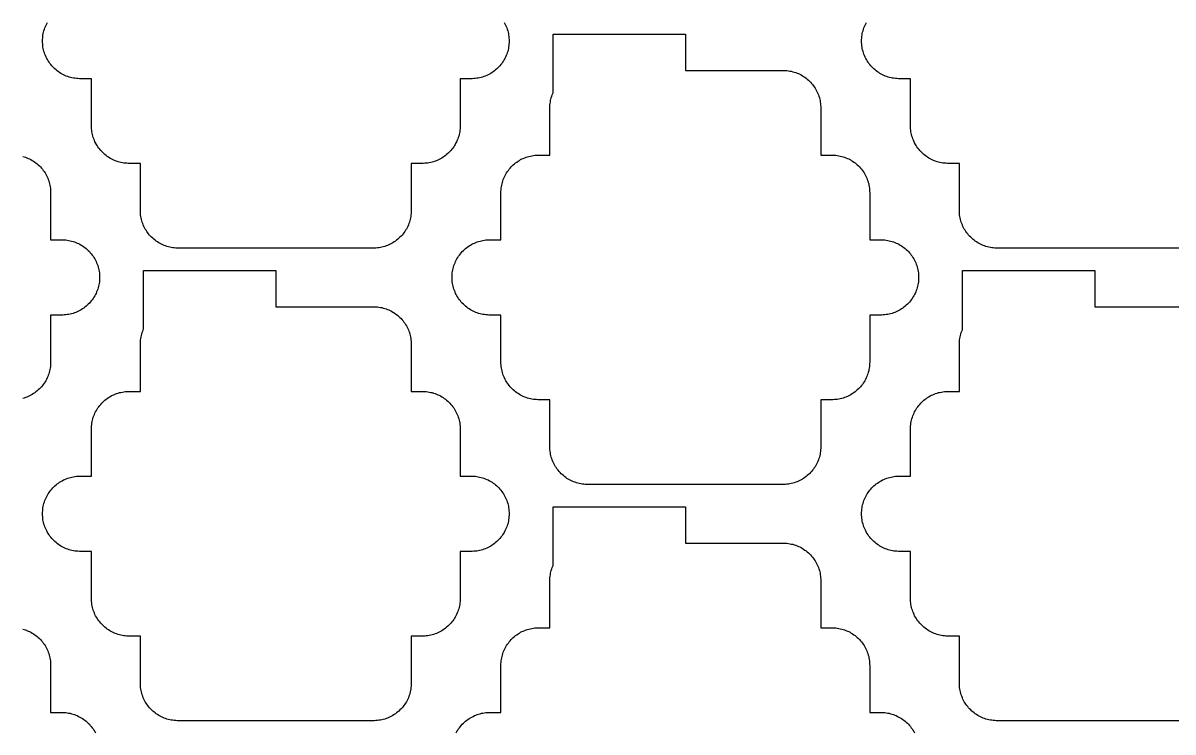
# Model space of a CAD drawing. Extents: x -49 to 54, y -38 to 38.
# Drawn here: x -38.73 to -23.45, y -10.76 to -1.33 of the extents above; entities that cross this region are included whole.
import ezdxf

# ---------------------------------------------------------------- set-up
doc = ezdxf.new("R2010")
doc.units = 0
doc.layers.add('CONDUCTIVE_LAYER_BACK_LAYER', color=2, linetype='CONTINUOUS')

msp = doc.modelspace()

# ---------------------------------------------------------------- linework, layer by layer
at = {"layer": 'CONDUCTIVE_LAYER_BACK_LAYER'}
for points in [[(-32.337, -1.324), (-32.328, -1.341), (-32.319, -1.359), (-32.311, -1.377), (-32.304, -1.396), (-32.297, -1.415), (-32.291, -1.434), (-32.286, -1.453), (-32.282, -1.472), (-32.278, -1.492), (-32.276, -1.511), (-32.274, -1.531), (-32.272, -1.551), (-32.272, -1.571), (-32.272, -1.591), (-32.274, -1.611), (-32.276, -1.63), (-32.278, -1.65), (-32.282, -1.67), (-32.286, -1.689), (-32.291, -1.708), (-32.297, -1.727), (-32.304, -1.746), (-32.311, -1.765), (-32.319, -1.783), (-32.328, -1.801), (-32.337, -1.818), (-32.348, -1.835), (-32.358, -1.852), (-32.37, -1.868), (-32.382, -1.884), (-32.395, -1.899), (-32.408, -1.914), (-32.422, -1.928), (-32.437, -1.942), (-32.452, -1.955), (-32.467, -1.967), (-32.483, -1.979), (-32.499, -1.99), (-32.516, -2.001), (-32.534, -2.01), (-32.551, -2.02), (-32.569, -2.028), (-32.588, -2.036), (-32.606, -2.043), (-32.625, -2.049), (-32.644, -2.054), (-32.664, -2.059), (-32.683, -2.063), (-32.703, -2.066), (-32.722, -2.068), (-32.742, -2.07), (-32.762, -2.071), (-32.922, -2.071), (-32.922, -2.697), (-32.922, -2.717), (-32.924, -2.736), (-32.926, -2.756), (-32.928, -2.776), (-32.932, -2.796), (-32.936, -2.815), (-32.941, -2.834), (-32.947, -2.853), (-32.954, -2.872), (-32.961, -2.89), (-32.969, -2.909), (-32.978, -2.926), (-32.987, -2.944), (-32.998, -2.961), (-33.008, -2.978), (-33.02, -2.994), (-33.032, -3.01), (-33.045, -3.025), (-33.058, -3.04), (-33.072, -3.054), (-33.087, -3.067), (-33.102, -3.08), (-33.117, -3.093), (-33.133, -3.105), (-33.149, -3.116), (-33.166, -3.126), (-33.184, -3.136), (-33.201, -3.145), (-33.219, -3.154), (-33.238, -3.162), (-33.256, -3.168), (-33.275, -3.175), (-33.294, -3.18), (-33.314, -3.185), (-33.333, -3.189), (-33.353, -3.192), (-33.372, -3.194), (-33.392, -3.196), (-33.412, -3.197), (-33.572, -3.197), (-33.572, -3.823), (-33.572, -3.842), (-33.574, -3.862), (-33.576, -3.882), (-33.578, -3.902), (-33.582, -3.921), (-33.586, -3.941), (-33.591, -3.96), (-33.597, -3.979), (-33.604, -3.998), (-33.611, -4.016), (-33.619, -4.034), (-33.628, -4.052), (-33.637, -4.07), (-33.648, -4.087), (-33.658, -4.103), (-33.67, -4.12), (-33.682, -4.135), (-33.695, -4.151), (-33.708, -4.165), (-33.722, -4.18), (-33.737, -4.193), (-33.752, -4.206), (-33.767, -4.219), (-33.783, -4.231), (-33.799, -4.242), (-33.816, -4.252), (-33.834, -4.262), (-33.851, -4.271), (-33.869, -4.28), (-33.888, -4.287), (-33.906, -4.294), (-33.925, -4.301), (-33.944, -4.306), (-33.964, -4.311), (-33.983, -4.315), (-34.003, -4.318), (-34.022, -4.32), (-34.042, -4.322), (-34.062, -4.322), (-36.682, -4.322), (-36.702, -4.322), (-36.722, -4.32), (-36.741, -4.318), (-36.761, -4.315), (-36.781, -4.311), (-36.8, -4.306), (-36.819, -4.301), (-36.838, -4.294), (-36.857, -4.287), (-36.875, -4.28), (-36.893, -4.271), (-36.911, -4.262), (-36.928, -4.252), (-36.945, -4.242), (-36.961, -4.231), (-36.977, -4.219), (-36.993, -4.206), (-37.008, -4.193), (-37.022, -4.18), (-37.036, -4.165), (-37.049, -4.151), (-37.062, -4.135), (-37.074, -4.12), (-37.086, -4.103), (-37.097, -4.087), (-37.107, -4.07), (-37.116, -4.052), (-37.125, -4.034), (-37.133, -4.016), (-37.14, -3.998), (-37.147, -3.979), (-37.153, -3.96), (-37.158, -3.941), (-37.162, -3.921), (-37.166, -3.902), (-37.169, -3.882), (-37.17, -3.862), (-37.172, -3.842), (-37.172, -3.823), (-37.172, -3.197), (-37.332, -3.197), (-37.352, -3.196), (-37.372, -3.194), (-37.391, -3.192), (-37.411, -3.189), (-37.431, -3.185), (-37.45, -3.18), (-37.469, -3.175), (-37.488, -3.168), (-37.507, -3.162), (-37.525, -3.154), (-37.543, -3.145), (-37.561, -3.136), (-37.578, -3.126), (-37.595, -3.116), (-37.611, -3.105), (-37.627, -3.093), (-37.643, -3.08), (-37.658, -3.067), (-37.672, -3.054), (-37.686, -3.04), (-37.699, -3.025), (-37.712, -3.01), (-37.724, -2.994), (-37.736, -2.978), (-37.747, -2.961), (-37.757, -2.944), (-37.766, -2.926), (-37.775, -2.909), (-37.783, -2.89), (-37.79, -2.872), (-37.797, -2.853), (-37.803, -2.834), (-37.808, -2.815), (-37.812, -2.796), (-37.816, -2.776), (-37.819, -2.756), (-37.82, -2.736), (-37.822, -2.717), (-37.822, -2.697), (-37.822, -2.071), (-37.982, -2.071), (-38.002, -2.07), (-38.022, -2.068), (-38.041, -2.066), (-38.061, -2.063), (-38.081, -2.059), (-38.1, -2.054), (-38.119, -2.049), (-38.138, -2.043), (-38.157, -2.036), (-38.175, -2.028), (-38.193, -2.02), (-38.211, -2.01), (-38.228, -2.001), (-38.245, -1.99), (-38.261, -1.979), (-38.277, -1.967), (-38.293, -1.955), (-38.308, -1.942), (-38.322, -1.928), (-38.336, -1.914), (-38.349, -1.899), (-38.362, -1.884), (-38.374, -1.868), (-38.386, -1.852), (-38.397, -1.835), (-38.407, -1.818), (-38.416, -1.801), (-38.425, -1.783), (-38.433, -1.765), (-38.44, -1.746), (-38.447, -1.727), (-38.453, -1.708), (-38.458, -1.689), (-38.462, -1.67), (-38.466, -1.65), (-38.469, -1.63), (-38.47, -1.611), (-38.472, -1.591), (-38.472, -1.571), (-38.472, -1.551), (-38.47, -1.531), (-38.469, -1.511), (-38.466, -1.492), (-38.462, -1.472), (-38.458, -1.453), (-38.453, -1.434), (-38.447, -1.415), (-38.44, -1.396), (-38.433, -1.377), (-38.425, -1.359), (-38.416, -1.341), (-38.407, -1.324)], [(-23.178, -4.322), (-25.798, -4.322), (-25.818, -4.322), (-25.838, -4.32), (-25.858, -4.318), (-25.877, -4.315), (-25.897, -4.311), (-25.916, -4.306), (-25.935, -4.301), (-25.954, -4.294), (-25.973, -4.287), (-25.991, -4.28), (-26.009, -4.271), (-26.027, -4.262), (-26.044, -4.252), (-26.061, -4.242), (-26.077, -4.231), (-26.093, -4.219), (-26.109, -4.206), (-26.124, -4.193), (-26.138, -4.18), (-26.152, -4.165), (-26.166, -4.151), (-26.178, -4.135), (-26.191, -4.12), (-26.202, -4.103), (-26.213, -4.087), (-26.223, -4.07), (-26.233, -4.052), (-26.241, -4.034), (-26.249, -4.016), (-26.257, -3.998), (-26.263, -3.979), (-26.269, -3.96), (-26.274, -3.941), (-26.279, -3.921), (-26.282, -3.902), (-26.285, -3.882), (-26.287, -3.862), (-26.288, -3.842), (-26.288, -3.823), (-26.288, -3.197), (-26.448, -3.197), (-26.468, -3.196), (-26.488, -3.194), (-26.508, -3.192), (-26.527, -3.189), (-26.547, -3.185), (-26.566, -3.18), (-26.585, -3.175), (-26.604, -3.168), (-26.623, -3.162), (-26.641, -3.154), (-26.659, -3.145), (-26.677, -3.136), (-26.694, -3.126), (-26.711, -3.116), (-26.727, -3.105), (-26.743, -3.093), (-26.759, -3.08), (-26.774, -3.067), (-26.788, -3.054), (-26.802, -3.04), (-26.816, -3.025), (-26.828, -3.01), (-26.841, -2.994), (-26.852, -2.978), (-26.863, -2.961), (-26.873, -2.944), (-26.883, -2.926), (-26.891, -2.909), (-26.899, -2.89), (-26.907, -2.872), (-26.913, -2.853), (-26.919, -2.834), (-26.924, -2.815), (-26.929, -2.796), (-26.932, -2.776), (-26.935, -2.756), (-26.937, -2.736), (-26.938, -2.717), (-26.938, -2.697), (-26.938, -2.071), (-27.098, -2.071), (-27.118, -2.07), (-27.138, -2.068), (-27.158, -2.066), (-27.177, -2.063), (-27.197, -2.059), (-27.216, -2.054), (-27.235, -2.049), (-27.254, -2.043), (-27.273, -2.036), (-27.291, -2.028), (-27.309, -2.02), (-27.327, -2.01), (-27.344, -2.001), (-27.361, -1.99), (-27.377, -1.979), (-27.393, -1.967), (-27.409, -1.955), (-27.424, -1.942), (-27.438, -1.928), (-27.452, -1.914), (-27.466, -1.899), (-27.478, -1.884), (-27.491, -1.868), (-27.502, -1.852), (-27.513, -1.835), (-27.523, -1.818), (-27.533, -1.801), (-27.541, -1.783), (-27.549, -1.765), (-27.557, -1.746), (-27.563, -1.727), (-27.569, -1.708), (-27.574, -1.689), (-27.579, -1.67), (-27.582, -1.65), (-27.585, -1.63), (-27.587, -1.611), (-27.588, -1.591), (-27.588, -1.571), (-27.588, -1.551), (-27.587, -1.531), (-27.585, -1.511), (-27.582, -1.492), (-27.579, -1.472), (-27.574, -1.453), (-27.569, -1.434), (-27.563, -1.415), (-27.557, -1.396), (-27.549, -1.377), (-27.541, -1.359), (-27.533, -1.341), (-27.523, -1.324)], [(-38.736, -3.104), (-38.717, -3.109), (-38.698, -3.115), (-38.68, -3.122), (-38.661, -3.13), (-38.643, -3.138), (-38.626, -3.147), (-38.608, -3.157), (-38.591, -3.168), (-38.575, -3.179), (-38.559, -3.191), (-38.543, -3.203), (-38.528, -3.216), (-38.514, -3.23), (-38.5, -3.244), (-38.487, -3.259), (-38.474, -3.274), (-38.462, -3.29), (-38.45, -3.306), (-38.439, -3.323), (-38.429, -3.34), (-38.42, -3.357), (-38.411, -3.375), (-38.403, -3.393), (-38.396, -3.412), (-38.389, -3.431), (-38.383, -3.45), (-38.378, -3.469), (-38.374, -3.488), (-38.37, -3.508), (-38.367, -3.527), (-38.366, -3.547), (-38.364, -3.567), (-38.364, -3.587), (-38.364, -4.213), (-38.204, -4.213), (-38.184, -4.214), (-38.164, -4.215), (-38.145, -4.218), (-38.125, -4.221), (-38.105, -4.225), (-38.086, -4.229), (-38.067, -4.235), (-38.048, -4.241), (-38.03, -4.248), (-38.011, -4.256), (-37.993, -4.264), (-37.976, -4.273), (-37.958, -4.283), (-37.941, -4.294), (-37.925, -4.305), (-37.909, -4.317), (-37.893, -4.329), (-37.878, -4.342), (-37.864, -4.356), (-37.85, -4.37), (-37.837, -4.385), (-37.824, -4.4), (-37.812, -4.416), (-37.8, -4.432), (-37.789, -4.449), (-37.779, -4.466), (-37.77, -4.483), (-37.761, -4.501), (-37.753, -4.519), (-37.746, -4.538), (-37.739, -4.556), (-37.733, -4.575), (-37.728, -4.595), (-37.724, -4.614), (-37.72, -4.634), (-37.717, -4.653), (-37.716, -4.673), (-37.714, -4.693), (-37.714, -4.713), (-37.714, -4.733), (-37.716, -4.753), (-37.717, -4.772), (-37.72, -4.792), (-37.724, -4.812), (-37.728, -4.831), (-37.733, -4.85), (-37.739, -4.869), (-37.746, -4.888), (-37.753, -4.906), (-37.761, -4.925), (-37.77, -4.942), (-37.779, -4.96), (-37.789, -4.977), (-37.8, -4.994), (-37.812, -5.01), (-37.824, -5.026), (-37.837, -5.041), (-37.85, -5.056), (-37.864, -5.07), (-37.878, -5.083), (-37.893, -5.097), (-37.909, -5.109), (-37.925, -5.121), (-37.941, -5.132), (-37.958, -5.142), (-37.976, -5.152), (-37.993, -5.161), (-38.011, -5.17), (-38.03, -5.178), (-38.048, -5.184), (-38.067, -5.191), (-38.086, -5.196), (-38.105, -5.201), (-38.125, -5.205), (-38.145, -5.208), (-38.164, -5.21), (-38.184, -5.212), (-38.204, -5.213), (-38.364, -5.213), (-38.364, -5.839), (-38.364, -5.858), (-38.366, -5.878), (-38.367, -5.898), (-38.37, -5.918), (-38.374, -5.937), (-38.378, -5.957), (-38.383, -5.976), (-38.389, -5.995), (-38.396, -6.014), (-38.403, -6.032), (-38.411, -6.05), (-38.42, -6.068), (-38.429, -6.086), (-38.439, -6.103), (-38.45, -6.119), (-38.462, -6.136), (-38.474, -6.151), (-38.487, -6.167), (-38.5, -6.181), (-38.514, -6.196), (-38.528, -6.209), (-38.543, -6.222), (-38.559, -6.235), (-38.575, -6.247), (-38.591, -6.258), (-38.608, -6.268), (-38.626, -6.278), (-38.643, -6.287), (-38.661, -6.296), (-38.68, -6.303), (-38.698, -6.31), (-38.717, -6.317), (-38.736, -6.322)], [(-23.178, -10.606), (-25.798, -10.606), (-25.818, -10.605), (-25.838, -10.604), (-25.858, -10.601), (-25.877, -10.598), (-25.897, -10.594), (-25.916, -10.59), (-25.935, -10.584), (-25.954, -10.578), (-25.973, -10.571), (-25.991, -10.563), (-26.009, -10.555), (-26.027, -10.546), (-26.044, -10.536), (-26.061, -10.525), (-26.077, -10.514), (-26.093, -10.502), (-26.109, -10.49), (-26.124, -10.477), (-26.138, -10.463), (-26.152, -10.449), (-26.166, -10.434), (-26.178, -10.419), (-26.191, -10.403), (-26.202, -10.387), (-26.213, -10.371), (-26.223, -10.353), (-26.233, -10.336), (-26.241, -10.318), (-26.249, -10.3), (-26.257, -10.281), (-26.263, -10.263), (-26.269, -10.244), (-26.274, -10.224), (-26.279, -10.205), (-26.282, -10.186), (-26.285, -10.166), (-26.287, -10.146), (-26.288, -10.126), (-26.288, -10.106), (-26.288, -9.48), (-26.448, -9.48), (-26.468, -9.48), (-26.488, -9.478), (-26.508, -9.476), (-26.527, -9.472), (-26.547, -9.469), (-26.566, -9.464), (-26.585, -9.458), (-26.604, -9.452), (-26.623, -9.445), (-26.641, -9.438), (-26.659, -9.429), (-26.677, -9.42), (-26.694, -9.41), (-26.711, -9.4), (-26.727, -9.388), (-26.743, -9.377), (-26.759, -9.364), (-26.774, -9.351), (-26.788, -9.338), (-26.802, -9.323), (-26.816, -9.309), (-26.828, -9.293), (-26.841, -9.278), (-26.852, -9.261), (-26.863, -9.245), (-26.873, -9.228), (-26.883, -9.21), (-26.891, -9.192), (-26.899, -9.174), (-26.907, -9.156), (-26.913, -9.137), (-26.919, -9.118), (-26.924, -9.099), (-26.929, -9.079), (-26.932, -9.06), (-26.935, -9.04), (-26.937, -9.02), (-26.938, -9), (-26.938, -8.98), (-26.938, -8.355), (-27.098, -8.355), (-27.118, -8.354), (-27.138, -8.352), (-27.158, -8.35), (-27.177, -8.347), (-27.197, -8.343), (-27.216, -8.338), (-27.235, -8.333), (-27.254, -8.326), (-27.273, -8.319), (-27.291, -8.312), (-27.309, -8.303), (-27.327, -8.294), (-27.344, -8.284), (-27.361, -8.274), (-27.377, -8.263), (-27.393, -8.251), (-27.409, -8.238), (-27.424, -8.225), (-27.438, -8.212), (-27.452, -8.197), (-27.466, -8.183), (-27.478, -8.168), (-27.491, -8.152), (-27.502, -8.136), (-27.513, -8.119), (-27.523, -8.102), (-27.533, -8.084), (-27.541, -8.066), (-27.549, -8.048), (-27.557, -8.03), (-27.563, -8.011), (-27.569, -7.992), (-27.574, -7.973), (-27.579, -7.953), (-27.582, -7.934), (-27.585, -7.914), (-27.587, -7.894), (-27.588, -7.875), (-27.588, -7.855), (-27.588, -7.835), (-27.587, -7.815), (-27.585, -7.795), (-27.582, -7.775), (-27.579, -7.756), (-27.574, -7.736), (-27.569, -7.717), (-27.563, -7.698), (-27.557, -7.679), (-27.549, -7.661), (-27.541, -7.643), (-27.533, -7.625), (-27.523, -7.608), (-27.513, -7.59), (-27.502, -7.574), (-27.491, -7.558), (-27.478, -7.542), (-27.466, -7.527), (-27.452, -7.512), (-27.438, -7.498), (-27.424, -7.484), (-27.409, -7.471), (-27.393, -7.458), (-27.377, -7.447), (-27.361, -7.435), (-27.344, -7.425), (-27.327, -7.415), (-27.309, -7.406), (-27.291, -7.398), (-27.273, -7.39), (-27.254, -7.383), (-27.235, -7.377), (-27.216, -7.371), (-27.197, -7.367), (-27.177, -7.363), (-27.158, -7.359), (-27.138, -7.357), (-27.118, -7.356), (-27.098, -7.355), (-26.938, -7.355), (-26.938, -6.729), (-26.938, -6.709), (-26.937, -6.689), (-26.935, -6.669), (-26.932, -6.65), (-26.929, -6.63), (-26.924, -6.611), (-26.919, -6.591), (-26.913, -6.572), (-26.907, -6.554), (-26.899, -6.535), (-26.891, -6.517), (-26.883, -6.499), (-26.873, -6.482), (-26.863, -6.465), (-26.852, -6.448), (-26.841, -6.432), (-26.828, -6.416), (-26.816, -6.401), (-26.802, -6.386), (-26.788, -6.372), (-26.774, -6.358), (-26.759, -6.345), (-26.743, -6.333), (-26.727, -6.321), (-26.711, -6.31), (-26.694, -6.299), (-26.677, -6.289), (-26.659, -6.28), (-26.641, -6.272), (-26.623, -6.264), (-26.604, -6.257), (-26.585, -6.251), (-26.566, -6.245), (-26.547, -6.241), (-26.527, -6.237), (-26.508, -6.234), (-26.488, -6.231), (-26.468, -6.23), (-26.448, -6.229), (-26.288, -6.229), (-26.288, -5.603), (-26.288, -5.583), (-26.287, -5.563), (-26.285, -5.543), (-26.282, -5.524), (-26.279, -5.504), (-26.274, -5.485), (-26.269, -5.466), (-26.263, -5.447), (-26.257, -5.428), (-26.249, -5.409), (-26.245, -5.4), (-26.245, -4.623), (-24.488, -4.623), (-24.488, -5.103), (-23.178, -5.103)], [(-32.974, -10.767), (-32.965, -10.749), (-32.955, -10.732), (-32.944, -10.716), (-32.932, -10.699), (-32.92, -10.684), (-32.908, -10.668), (-32.894, -10.654), (-32.88, -10.639), (-32.866, -10.626), (-32.851, -10.613), (-32.835, -10.6), (-32.819, -10.589), (-32.803, -10.577), (-32.786, -10.567), (-32.769, -10.557), (-32.751, -10.548), (-32.733, -10.539), (-32.715, -10.532), (-32.696, -10.525), (-32.677, -10.519), (-32.658, -10.513), (-32.639, -10.508), (-32.619, -10.504), (-32.6, -10.501), (-32.58, -10.499), (-32.56, -10.497), (-32.54, -10.497), (-32.38, -10.497), (-32.38, -9.871), (-32.38, -9.851), (-32.379, -9.831), (-32.377, -9.811), (-32.374, -9.791), (-32.37, -9.772), (-32.366, -9.752), (-32.361, -9.733), (-32.355, -9.714), (-32.349, -9.696), (-32.341, -9.677), (-32.333, -9.659), (-32.324, -9.641), (-32.315, -9.624), (-32.305, -9.606), (-32.294, -9.59), (-32.282, -9.574), (-32.27, -9.558), (-32.258, -9.543), (-32.244, -9.528), (-32.23, -9.514), (-32.216, -9.5), (-32.201, -9.487), (-32.185, -9.474), (-32.169, -9.463), (-32.153, -9.452), (-32.136, -9.441), (-32.119, -9.431), (-32.101, -9.422), (-32.083, -9.414), (-32.065, -9.406), (-32.046, -9.399), (-32.027, -9.393), (-32.008, -9.387), (-31.989, -9.383), (-31.969, -9.379), (-31.95, -9.376), (-31.93, -9.373), (-31.91, -9.372), (-31.89, -9.371), (-31.73, -9.371), (-31.73, -8.745), (-31.73, -8.725), (-31.729, -8.705), (-31.727, -8.685), (-31.724, -8.666), (-31.72, -8.646), (-31.716, -8.627), (-31.711, -8.607), (-31.705, -8.588), (-31.699, -8.57), (-31.691, -8.551), (-31.687, -8.542), (-31.687, -7.765), (-29.93, -7.765), (-29.93, -8.245), (-28.62, -8.245), (-28.6, -8.246), (-28.581, -8.247), (-28.561, -8.25), (-28.541, -8.253), (-28.522, -8.257), (-28.502, -8.261), (-28.483, -8.267), (-28.464, -8.273), (-28.446, -8.28), (-28.427, -8.288), (-28.409, -8.296), (-28.392, -8.305), (-28.375, -8.315), (-28.358, -8.326), (-28.341, -8.337), (-28.325, -8.349), (-28.31, -8.361), (-28.295, -8.374), (-28.28, -8.388), (-28.266, -8.402), (-28.253, -8.417), (-28.24, -8.432), (-28.228, -8.448), (-28.217, -8.464), (-28.206, -8.481), (-28.196, -8.498), (-28.186, -8.515), (-28.177, -8.533), (-28.169, -8.551), (-28.162, -8.57), (-28.155, -8.588), (-28.149, -8.607), (-28.144, -8.627), (-28.14, -8.646), (-28.137, -8.666), (-28.134, -8.685), (-28.132, -8.705), (-28.131, -8.725), (-28.13, -8.745), (-28.13, -9.371), (-27.97, -9.371), (-27.95, -9.372), (-27.931, -9.373), (-27.911, -9.376), (-27.891, -9.379), (-27.872, -9.383), (-27.852, -9.387), (-27.833, -9.393), (-27.814, -9.399), (-27.796, -9.406), (-27.777, -9.414), (-27.759, -9.422), (-27.742, -9.431), (-27.725, -9.441), (-27.708, -9.452), (-27.691, -9.463), (-27.675, -9.474), (-27.66, -9.487), (-27.645, -9.5), (-27.63, -9.514), (-27.616, -9.528), (-27.603, -9.543), (-27.59, -9.558), (-27.578, -9.574), (-27.567, -9.59), (-27.556, -9.606), (-27.546, -9.624), (-27.536, -9.641), (-27.527, -9.659), (-27.519, -9.677), (-27.512, -9.696), (-27.505, -9.714), (-27.499, -9.733), (-27.494, -9.752), (-27.49, -9.772), (-27.487, -9.791), (-27.484, -9.811), (-27.482, -9.831), (-27.481, -9.851), (-27.48, -9.871), (-27.48, -10.497), (-27.32, -10.497), (-27.3, -10.497), (-27.281, -10.499), (-27.261, -10.501), (-27.241, -10.504), (-27.222, -10.508), (-27.202, -10.513), (-27.183, -10.519), (-27.164, -10.525), (-27.146, -10.532), (-27.127, -10.539), (-27.109, -10.548), (-27.092, -10.557), (-27.075, -10.567), (-27.058, -10.577), (-27.041, -10.589), (-27.025, -10.6), (-27.01, -10.613), (-26.995, -10.626), (-26.98, -10.639), (-26.966, -10.654), (-26.953, -10.668), (-26.94, -10.684), (-26.928, -10.699), (-26.917, -10.716), (-26.906, -10.732), (-26.896, -10.749), (-26.886, -10.767)], [(-38.736, -9.387), (-38.717, -9.393), (-38.698, -9.399), (-38.68, -9.406), (-38.661, -9.414), (-38.643, -9.422), (-38.626, -9.431), (-38.608, -9.441), (-38.591, -9.452), (-38.575, -9.463), (-38.559, -9.474), (-38.543, -9.487), (-38.528, -9.5), (-38.514, -9.514), (-38.5, -9.528), (-38.487, -9.543), (-38.474, -9.558), (-38.462, -9.574), (-38.45, -9.59), (-38.439, -9.606), (-38.429, -9.624), (-38.42, -9.641), (-38.411, -9.659), (-38.403, -9.677), (-38.396, -9.696), (-38.389, -9.714), (-38.383, -9.733), (-38.378, -9.752), (-38.374, -9.772), (-38.37, -9.791), (-38.367, -9.811), (-38.366, -9.831), (-38.364, -9.851), (-38.364, -9.871), (-38.364, -10.497), (-38.204, -10.497), (-38.184, -10.497), (-38.164, -10.499), (-38.145, -10.501), (-38.125, -10.504), (-38.105, -10.508), (-38.086, -10.513), (-38.067, -10.519), (-38.048, -10.525), (-38.03, -10.532), (-38.011, -10.539), (-37.993, -10.548), (-37.976, -10.557), (-37.958, -10.567), (-37.941, -10.577), (-37.925, -10.589), (-37.909, -10.6), (-37.893, -10.613), (-37.878, -10.626), (-37.864, -10.639), (-37.85, -10.654), (-37.837, -10.668), (-37.824, -10.684), (-37.812, -10.699), (-37.8, -10.716), (-37.789, -10.732), (-37.779, -10.749), (-37.77, -10.767)]]:
    msp.add_lwpolyline(points, dxfattribs=at)
for points in [[(-28.13, -6.964), (-28.131, -6.984), (-28.132, -7.004), (-28.134, -7.024), (-28.137, -7.044), (-28.14, -7.063), (-28.144, -7.083), (-28.149, -7.102), (-28.155, -7.121), (-28.162, -7.14), (-28.169, -7.158), (-28.177, -7.176), (-28.186, -7.194), (-28.196, -7.212), (-28.206, -7.229), (-28.217, -7.245), (-28.228, -7.262), (-28.24, -7.277), (-28.253, -7.293), (-28.266, -7.307), (-28.28, -7.322), (-28.295, -7.335), (-28.31, -7.348), (-28.325, -7.361), (-28.341, -7.372), (-28.358, -7.384), (-28.375, -7.394), (-28.392, -7.404), (-28.409, -7.413), (-28.427, -7.421), (-28.446, -7.429), (-28.464, -7.436), (-28.483, -7.442), (-28.502, -7.448), (-28.522, -7.453), (-28.541, -7.456), (-28.561, -7.46), (-28.581, -7.462), (-28.6, -7.464), (-28.62, -7.464), (-31.24, -7.464), (-31.26, -7.464), (-31.28, -7.462), (-31.3, -7.46), (-31.319, -7.456), (-31.339, -7.453), (-31.358, -7.448), (-31.377, -7.442), (-31.396, -7.436), (-31.415, -7.429), (-31.433, -7.421), (-31.451, -7.413), (-31.469, -7.404), (-31.486, -7.394), (-31.503, -7.384), (-31.519, -7.372), (-31.535, -7.361), (-31.551, -7.348), (-31.566, -7.335), (-31.58, -7.322), (-31.594, -7.307), (-31.608, -7.293), (-31.62, -7.277), (-31.632, -7.262), (-31.644, -7.245), (-31.655, -7.229), (-31.665, -7.212), (-31.674, -7.194), (-31.683, -7.176), (-31.691, -7.158), (-31.699, -7.14), (-31.705, -7.121), (-31.711, -7.102), (-31.716, -7.083), (-31.72, -7.063), (-31.724, -7.044), (-31.727, -7.024), (-31.729, -7.004), (-31.73, -6.984), (-31.73, -6.964), (-31.73, -6.339), (-31.89, -6.339), (-31.91, -6.338), (-31.93, -6.336), (-31.95, -6.334), (-31.969, -6.331), (-31.989, -6.327), (-32.008, -6.322), (-32.027, -6.317), (-32.046, -6.31), (-32.065, -6.303), (-32.083, -6.296), (-32.101, -6.287), (-32.119, -6.278), (-32.136, -6.268), (-32.153, -6.258), (-32.169, -6.247), (-32.185, -6.235), (-32.201, -6.222), (-32.216, -6.209), (-32.23, -6.196), (-32.244, -6.181), (-32.258, -6.167), (-32.27, -6.151), (-32.282, -6.136), (-32.294, -6.119), (-32.305, -6.103), (-32.315, -6.086), (-32.324, -6.068), (-32.333, -6.05), (-32.341, -6.032), (-32.349, -6.014), (-32.355, -5.995), (-32.361, -5.976), (-32.366, -5.957), (-32.37, -5.937), (-32.374, -5.918), (-32.377, -5.898), (-32.379, -5.878), (-32.38, -5.858), (-32.38, -5.839), (-32.38, -5.213), (-32.54, -5.213), (-32.56, -5.212), (-32.58, -5.21), (-32.6, -5.208), (-32.619, -5.205), (-32.639, -5.201), (-32.658, -5.196), (-32.677, -5.191), (-32.696, -5.184), (-32.715, -5.178), (-32.733, -5.17), (-32.751, -5.161), (-32.769, -5.152), (-32.786, -5.142), (-32.803, -5.132), (-32.819, -5.121), (-32.835, -5.109), (-32.851, -5.097), (-32.866, -5.083), (-32.88, -5.07), (-32.894, -5.056), (-32.908, -5.041), (-32.92, -5.026), (-32.932, -5.01), (-32.944, -4.994), (-32.955, -4.977), (-32.965, -4.96), (-32.974, -4.942), (-32.983, -4.925), (-32.991, -4.906), (-32.999, -4.888), (-33.005, -4.869), (-33.011, -4.85), (-33.016, -4.831), (-33.02, -4.812), (-33.024, -4.792), (-33.027, -4.772), (-33.029, -4.753), (-33.03, -4.733), (-33.03, -4.713), (-33.03, -4.693), (-33.029, -4.673), (-33.027, -4.653), (-33.024, -4.634), (-33.02, -4.614), (-33.016, -4.595), (-33.011, -4.575), (-33.005, -4.556), (-32.999, -4.538), (-32.991, -4.519), (-32.983, -4.501), (-32.974, -4.483), (-32.965, -4.466), (-32.955, -4.449), (-32.944, -4.432), (-32.932, -4.416), (-32.92, -4.4), (-32.908, -4.385), (-32.894, -4.37), (-32.88, -4.356), (-32.866, -4.342), (-32.851, -4.329), (-32.835, -4.317), (-32.819, -4.305), (-32.803, -4.294), (-32.786, -4.283), (-32.769, -4.273), (-32.751, -4.264), (-32.733, -4.256), (-32.715, -4.248), (-32.696, -4.241), (-32.677, -4.235), (-32.658, -4.229), (-32.639, -4.225), (-32.619, -4.221), (-32.6, -4.218), (-32.58, -4.215), (-32.56, -4.214), (-32.54, -4.213), (-32.38, -4.213), (-32.38, -3.587), (-32.38, -3.567), (-32.379, -3.547), (-32.377, -3.527), (-32.374, -3.508), (-32.37, -3.488), (-32.366, -3.469), (-32.361, -3.45), (-32.355, -3.431), (-32.349, -3.412), (-32.341, -3.393), (-32.333, -3.375), (-32.324, -3.357), (-32.315, -3.34), (-32.305, -3.323), (-32.294, -3.306), (-32.282, -3.29), (-32.27, -3.274), (-32.258, -3.259), (-32.244, -3.244), (-32.23, -3.23), (-32.216, -3.216), (-32.201, -3.203), (-32.185, -3.191), (-32.169, -3.179), (-32.153, -3.168), (-32.136, -3.157), (-32.119, -3.147), (-32.101, -3.138), (-32.083, -3.13), (-32.065, -3.122), (-32.046, -3.115), (-32.027, -3.109), (-32.008, -3.104), (-31.989, -3.099), (-31.969, -3.095), (-31.95, -3.092), (-31.93, -3.089), (-31.91, -3.088), (-31.89, -3.087), (-31.73, -3.087), (-31.73, -2.461), (-31.73, -2.441), (-31.729, -2.421), (-31.727, -2.402), (-31.724, -2.382), (-31.72, -2.362), (-31.716, -2.343), (-31.711, -2.324), (-31.705, -2.305), (-31.699, -2.286), (-31.691, -2.267), (-31.687, -2.258), (-31.687, -1.481), (-29.93, -1.481), (-29.93, -1.961), (-28.62, -1.961), (-28.6, -1.962), (-28.581, -1.964), (-28.561, -1.966), (-28.541, -1.969), (-28.522, -1.973), (-28.502, -1.978), (-28.483, -1.983), (-28.464, -1.989), (-28.446, -1.996), (-28.427, -2.004), (-28.409, -2.013), (-28.392, -2.022), (-28.375, -2.031), (-28.358, -2.042), (-28.341, -2.053), (-28.325, -2.065), (-28.31, -2.077), (-28.295, -2.09), (-28.28, -2.104), (-28.266, -2.118), (-28.253, -2.133), (-28.24, -2.148), (-28.228, -2.164), (-28.217, -2.18), (-28.206, -2.197), (-28.196, -2.214), (-28.186, -2.231), (-28.177, -2.249), (-28.169, -2.267), (-28.162, -2.286), (-28.155, -2.305), (-28.149, -2.324), (-28.144, -2.343), (-28.14, -2.362), (-28.137, -2.382), (-28.134, -2.402), (-28.132, -2.421), (-28.131, -2.441), (-28.13, -2.461), (-28.13, -3.087), (-27.97, -3.087), (-27.95, -3.088), (-27.931, -3.089), (-27.911, -3.092), (-27.891, -3.095), (-27.872, -3.099), (-27.852, -3.104), (-27.833, -3.109), (-27.814, -3.115), (-27.796, -3.122), (-27.777, -3.13), (-27.759, -3.138), (-27.742, -3.147), (-27.725, -3.157), (-27.708, -3.168), (-27.691, -3.179), (-27.675, -3.191), (-27.66, -3.203), (-27.645, -3.216), (-27.63, -3.23), (-27.616, -3.244), (-27.603, -3.259), (-27.59, -3.274), (-27.578, -3.29), (-27.567, -3.306), (-27.556, -3.323), (-27.546, -3.34), (-27.536, -3.357), (-27.527, -3.375), (-27.519, -3.393), (-27.512, -3.412), (-27.505, -3.431), (-27.499, -3.45), (-27.494, -3.469), (-27.49, -3.488), (-27.487, -3.508), (-27.484, -3.527), (-27.482, -3.547), (-27.481, -3.567), (-27.48, -3.587), (-27.48, -4.213), (-27.32, -4.213), (-27.3, -4.214), (-27.281, -4.215), (-27.261, -4.218), (-27.241, -4.221), (-27.222, -4.225), (-27.202, -4.229), (-27.183, -4.235), (-27.164, -4.241), (-27.146, -4.248), (-27.127, -4.256), (-27.109, -4.264), (-27.092, -4.273), (-27.075, -4.283), (-27.058, -4.294), (-27.041, -4.305), (-27.025, -4.317), (-27.01, -4.329), (-26.995, -4.342), (-26.98, -4.356), (-26.966, -4.37), (-26.953, -4.385), (-26.94, -4.4), (-26.928, -4.416), (-26.917, -4.432), (-26.906, -4.449), (-26.896, -4.466), (-26.886, -4.483), (-26.877, -4.501), (-26.869, -4.519), (-26.862, -4.538), (-26.855, -4.556), (-26.849, -4.575), (-26.844, -4.595), (-26.84, -4.614), (-26.837, -4.634), (-26.834, -4.653), (-26.832, -4.673), (-26.831, -4.693), (-26.83, -4.713), (-26.831, -4.733), (-26.832, -4.753), (-26.834, -4.772), (-26.837, -4.792), (-26.84, -4.812), (-26.844, -4.831), (-26.849, -4.85), (-26.855, -4.869), (-26.862, -4.888), (-26.869, -4.906), (-26.877, -4.925), (-26.886, -4.942), (-26.896, -4.96), (-26.906, -4.977), (-26.917, -4.994), (-26.928, -5.01), (-26.94, -5.026), (-26.953, -5.041), (-26.966, -5.056), (-26.98, -5.07), (-26.995, -5.083), (-27.01, -5.097), (-27.025, -5.109), (-27.041, -5.121), (-27.058, -5.132), (-27.075, -5.142), (-27.092, -5.152), (-27.109, -5.161), (-27.127, -5.17), (-27.146, -5.178), (-27.164, -5.184), (-27.183, -5.191), (-27.202, -5.196), (-27.222, -5.201), (-27.241, -5.205), (-27.261, -5.208), (-27.281, -5.21), (-27.3, -5.212), (-27.32, -5.213), (-27.48, -5.213), (-27.48, -5.839), (-27.481, -5.858), (-27.482, -5.878), (-27.484, -5.898), (-27.487, -5.918), (-27.49, -5.937), (-27.494, -5.957), (-27.499, -5.976), (-27.505, -5.995), (-27.512, -6.014), (-27.519, -6.032), (-27.527, -6.05), (-27.536, -6.068), (-27.546, -6.086), (-27.556, -6.103), (-27.567, -6.119), (-27.578, -6.136), (-27.59, -6.151), (-27.603, -6.167), (-27.616, -6.181), (-27.63, -6.196), (-27.645, -6.209), (-27.66, -6.222), (-27.675, -6.235), (-27.691, -6.247), (-27.708, -6.258), (-27.725, -6.268), (-27.742, -6.278), (-27.759, -6.287), (-27.777, -6.296), (-27.796, -6.303), (-27.814, -6.31), (-27.833, -6.317), (-27.852, -6.322), (-27.872, -6.327), (-27.891, -6.331), (-27.911, -6.334), (-27.931, -6.336), (-27.95, -6.338), (-27.97, -6.339), (-28.13, -6.339)], [(-33.572, -10.106), (-33.572, -10.126), (-33.574, -10.146), (-33.576, -10.166), (-33.578, -10.186), (-33.582, -10.205), (-33.586, -10.224), (-33.591, -10.244), (-33.597, -10.263), (-33.604, -10.281), (-33.611, -10.3), (-33.619, -10.318), (-33.628, -10.336), (-33.637, -10.353), (-33.648, -10.371), (-33.658, -10.387), (-33.67, -10.403), (-33.682, -10.419), (-33.695, -10.434), (-33.708, -10.449), (-33.722, -10.463), (-33.737, -10.477), (-33.752, -10.49), (-33.767, -10.502), (-33.783, -10.514), (-33.799, -10.525), (-33.816, -10.536), (-33.834, -10.546), (-33.851, -10.555), (-33.869, -10.563), (-33.888, -10.571), (-33.906, -10.578), (-33.925, -10.584), (-33.944, -10.59), (-33.964, -10.594), (-33.983, -10.598), (-34.003, -10.601), (-34.022, -10.604), (-34.042, -10.605), (-34.062, -10.606), (-36.682, -10.606), (-36.702, -10.605), (-36.722, -10.604), (-36.741, -10.601), (-36.761, -10.598), (-36.781, -10.594), (-36.8, -10.59), (-36.819, -10.584), (-36.838, -10.578), (-36.857, -10.571), (-36.875, -10.563), (-36.893, -10.555), (-36.911, -10.546), (-36.928, -10.536), (-36.945, -10.525), (-36.961, -10.514), (-36.977, -10.502), (-36.993, -10.49), (-37.008, -10.477), (-37.022, -10.463), (-37.036, -10.449), (-37.049, -10.434), (-37.062, -10.419), (-37.074, -10.403), (-37.086, -10.387), (-37.097, -10.371), (-37.107, -10.353), (-37.116, -10.336), (-37.125, -10.318), (-37.133, -10.3), (-37.14, -10.281), (-37.147, -10.263), (-37.153, -10.244), (-37.158, -10.224), (-37.162, -10.205), (-37.166, -10.186), (-37.169, -10.166), (-37.17, -10.146), (-37.172, -10.126), (-37.172, -10.106), (-37.172, -9.48), (-37.332, -9.48), (-37.352, -9.48), (-37.372, -9.478), (-37.391, -9.476), (-37.411, -9.472), (-37.431, -9.469), (-37.45, -9.464), (-37.469, -9.458), (-37.488, -9.452), (-37.507, -9.445), (-37.525, -9.438), (-37.543, -9.429), (-37.561, -9.42), (-37.578, -9.41), (-37.595, -9.4), (-37.611, -9.388), (-37.627, -9.377), (-37.643, -9.364), (-37.658, -9.351), (-37.672, -9.338), (-37.686, -9.323), (-37.699, -9.309), (-37.712, -9.293), (-37.724, -9.278), (-37.736, -9.261), (-37.747, -9.245), (-37.757, -9.228), (-37.766, -9.21), (-37.775, -9.192), (-37.783, -9.174), (-37.79, -9.156), (-37.797, -9.137), (-37.803, -9.118), (-37.808, -9.099), (-37.812, -9.079), (-37.816, -9.06), (-37.819, -9.04), (-37.82, -9.02), (-37.822, -9), (-37.822, -8.98), (-37.822, -8.355), (-37.982, -8.355), (-38.002, -8.354), (-38.022, -8.352), (-38.041, -8.35), (-38.061, -8.347), (-38.081, -8.343), (-38.1, -8.338), (-38.119, -8.333), (-38.138, -8.326), (-38.157, -8.319), (-38.175, -8.312), (-38.193, -8.303), (-38.211, -8.294), (-38.228, -8.284), (-38.245, -8.274), (-38.261, -8.263), (-38.277, -8.251), (-38.293, -8.238), (-38.308, -8.225), (-38.322, -8.212), (-38.336, -8.197), (-38.349, -8.183), (-38.362, -8.168), (-38.374, -8.152), (-38.386, -8.136), (-38.397, -8.119), (-38.407, -8.102), (-38.416, -8.084), (-38.425, -8.066), (-38.433, -8.048), (-38.44, -8.03), (-38.447, -8.011), (-38.453, -7.992), (-38.458, -7.973), (-38.462, -7.953), (-38.466, -7.934), (-38.469, -7.914), (-38.47, -7.894), (-38.472, -7.875), (-38.472, -7.855), (-38.472, -7.835), (-38.47, -7.815), (-38.469, -7.795), (-38.466, -7.775), (-38.462, -7.756), (-38.458, -7.736), (-38.453, -7.717), (-38.447, -7.698), (-38.44, -7.679), (-38.433, -7.661), (-38.425, -7.643), (-38.416, -7.625), (-38.407, -7.608), (-38.397, -7.59), (-38.386, -7.574), (-38.374, -7.558), (-38.362, -7.542), (-38.349, -7.527), (-38.336, -7.512), (-38.322, -7.498), (-38.308, -7.484), (-38.293, -7.471), (-38.277, -7.458), (-38.261, -7.447), (-38.245, -7.435), (-38.228, -7.425), (-38.211, -7.415), (-38.193, -7.406), (-38.175, -7.398), (-38.157, -7.39), (-38.138, -7.383), (-38.119, -7.377), (-38.1, -7.371), (-38.081, -7.367), (-38.061, -7.363), (-38.041, -7.359), (-38.022, -7.357), (-38.002, -7.356), (-37.982, -7.355), (-37.822, -7.355), (-37.822, -6.729), (-37.822, -6.709), (-37.82, -6.689), (-37.819, -6.669), (-37.816, -6.65), (-37.812, -6.63), (-37.808, -6.611), (-37.803, -6.591), (-37.797, -6.572), (-37.79, -6.554), (-37.783, -6.535), (-37.775, -6.517), (-37.766, -6.499), (-37.757, -6.482), (-37.747, -6.465), (-37.736, -6.448), (-37.724, -6.432), (-37.712, -6.416), (-37.699, -6.401), (-37.686, -6.386), (-37.672, -6.372), (-37.658, -6.358), (-37.643, -6.345), (-37.627, -6.333), (-37.611, -6.321), (-37.595, -6.31), (-37.578, -6.299), (-37.561, -6.289), (-37.543, -6.28), (-37.525, -6.272), (-37.507, -6.264), (-37.488, -6.257), (-37.469, -6.251), (-37.45, -6.245), (-37.431, -6.241), (-37.411, -6.237), (-37.391, -6.234), (-37.372, -6.231), (-37.352, -6.23), (-37.332, -6.229), (-37.172, -6.229), (-37.172, -5.603), (-37.172, -5.583), (-37.17, -5.563), (-37.169, -5.543), (-37.166, -5.524), (-37.162, -5.504), (-37.158, -5.485), (-37.153, -5.466), (-37.147, -5.447), (-37.14, -5.428), (-37.133, -5.409), (-37.129, -5.4), (-37.129, -4.623), (-35.372, -4.623), (-35.372, -5.103), (-34.062, -5.103), (-34.042, -5.104), (-34.022, -5.105), (-34.003, -5.108), (-33.983, -5.111), (-33.964, -5.115), (-33.944, -5.12), (-33.925, -5.125), (-33.906, -5.131), (-33.888, -5.138), (-33.869, -5.146), (-33.851, -5.154), (-33.834, -5.163), (-33.816, -5.173), (-33.799, -5.184), (-33.783, -5.195), (-33.767, -5.207), (-33.752, -5.219), (-33.737, -5.232), (-33.722, -5.246), (-33.708, -5.26), (-33.695, -5.275), (-33.682, -5.29), (-33.67, -5.306), (-33.658, -5.322), (-33.648, -5.339), (-33.637, -5.356), (-33.628, -5.373), (-33.619, -5.391), (-33.611, -5.409), (-33.604, -5.428), (-33.597, -5.447), (-33.591, -5.466), (-33.586, -5.485), (-33.582, -5.504), (-33.578, -5.524), (-33.576, -5.543), (-33.574, -5.563), (-33.572, -5.583), (-33.572, -5.603), (-33.572, -6.229), (-33.412, -6.229), (-33.392, -6.23), (-33.372, -6.231), (-33.353, -6.234), (-33.333, -6.237), (-33.314, -6.241), (-33.294, -6.245), (-33.275, -6.251), (-33.256, -6.257), (-33.238, -6.264), (-33.219, -6.272), (-33.201, -6.28), (-33.184, -6.289), (-33.166, -6.299), (-33.149, -6.31), (-33.133, -6.321), (-33.117, -6.333), (-33.102, -6.345), (-33.087, -6.358), (-33.072, -6.372), (-33.058, -6.386), (-33.045, -6.401), (-33.032, -6.416), (-33.02, -6.432), (-33.008, -6.448), (-32.998, -6.465), (-32.987, -6.482), (-32.978, -6.499), (-32.969, -6.517), (-32.961, -6.535), (-32.954, -6.554), (-32.947, -6.572), (-32.941, -6.591), (-32.936, -6.611), (-32.932, -6.63), (-32.928, -6.65), (-32.926, -6.669), (-32.924, -6.689), (-32.922, -6.709), (-32.922, -6.729), (-32.922, -7.355), (-32.762, -7.355), (-32.742, -7.356), (-32.722, -7.357), (-32.703, -7.359), (-32.683, -7.363), (-32.664, -7.367), (-32.644, -7.371), (-32.625, -7.377), (-32.606, -7.383), (-32.588, -7.39), (-32.569, -7.398), (-32.551, -7.406), (-32.534, -7.415), (-32.516, -7.425), (-32.499, -7.435), (-32.483, -7.447), (-32.467, -7.458), (-32.452, -7.471), (-32.437, -7.484), (-32.422, -7.498), (-32.408, -7.512), (-32.395, -7.527), (-32.382, -7.542), (-32.37, -7.558), (-32.358, -7.574), (-32.348, -7.59), (-32.337, -7.608), (-32.328, -7.625), (-32.319, -7.643), (-32.311, -7.661), (-32.304, -7.679), (-32.297, -7.698), (-32.291, -7.717), (-32.286, -7.736), (-32.282, -7.756), (-32.278, -7.775), (-32.276, -7.795), (-32.274, -7.815), (-32.272, -7.835), (-32.272, -7.855), (-32.272, -7.875), (-32.274, -7.894), (-32.276, -7.914), (-32.278, -7.934), (-32.282, -7.953), (-32.286, -7.973), (-32.291, -7.992), (-32.297, -8.011), (-32.304, -8.03), (-32.311, -8.048), (-32.319, -8.066), (-32.328, -8.084), (-32.337, -8.102), (-32.348, -8.119), (-32.358, -8.136), (-32.37, -8.152), (-32.382, -8.168), (-32.395, -8.183), (-32.408, -8.197), (-32.422, -8.212), (-32.437, -8.225), (-32.452, -8.238), (-32.467, -8.251), (-32.483, -8.263), (-32.499, -8.274), (-32.516, -8.284), (-32.534, -8.294), (-32.551, -8.303), (-32.569, -8.312), (-32.588, -8.319), (-32.606, -8.326), (-32.625, -8.333), (-32.644, -8.338), (-32.664, -8.343), (-32.683, -8.347), (-32.703, -8.35), (-32.722, -8.352), (-32.742, -8.354), (-32.762, -8.355), (-32.922, -8.355), (-32.922, -8.98), (-32.922, -9), (-32.924, -9.02), (-32.926, -9.04), (-32.928, -9.06), (-32.932, -9.079), (-32.936, -9.099), (-32.941, -9.118), (-32.947, -9.137), (-32.954, -9.156), (-32.961, -9.174), (-32.969, -9.192), (-32.978, -9.21), (-32.987, -9.228), (-32.998, -9.245), (-33.008, -9.261), (-33.02, -9.278), (-33.032, -9.293), (-33.045, -9.309), (-33.058, -9.323), (-33.072, -9.338), (-33.087, -9.351), (-33.102, -9.364), (-33.117, -9.377), (-33.133, -9.388), (-33.149, -9.4), (-33.166, -9.41), (-33.184, -9.42), (-33.201, -9.429), (-33.219, -9.438), (-33.238, -9.445), (-33.256, -9.452), (-33.275, -9.458), (-33.294, -9.464), (-33.314, -9.469), (-33.333, -9.472), (-33.353, -9.476), (-33.372, -9.478), (-33.392, -9.48), (-33.412, -9.48), (-33.572, -9.48)]]:
    msp.add_lwpolyline(points, close=True, dxfattribs=at)

doc.saveas('drawing.dxf')
